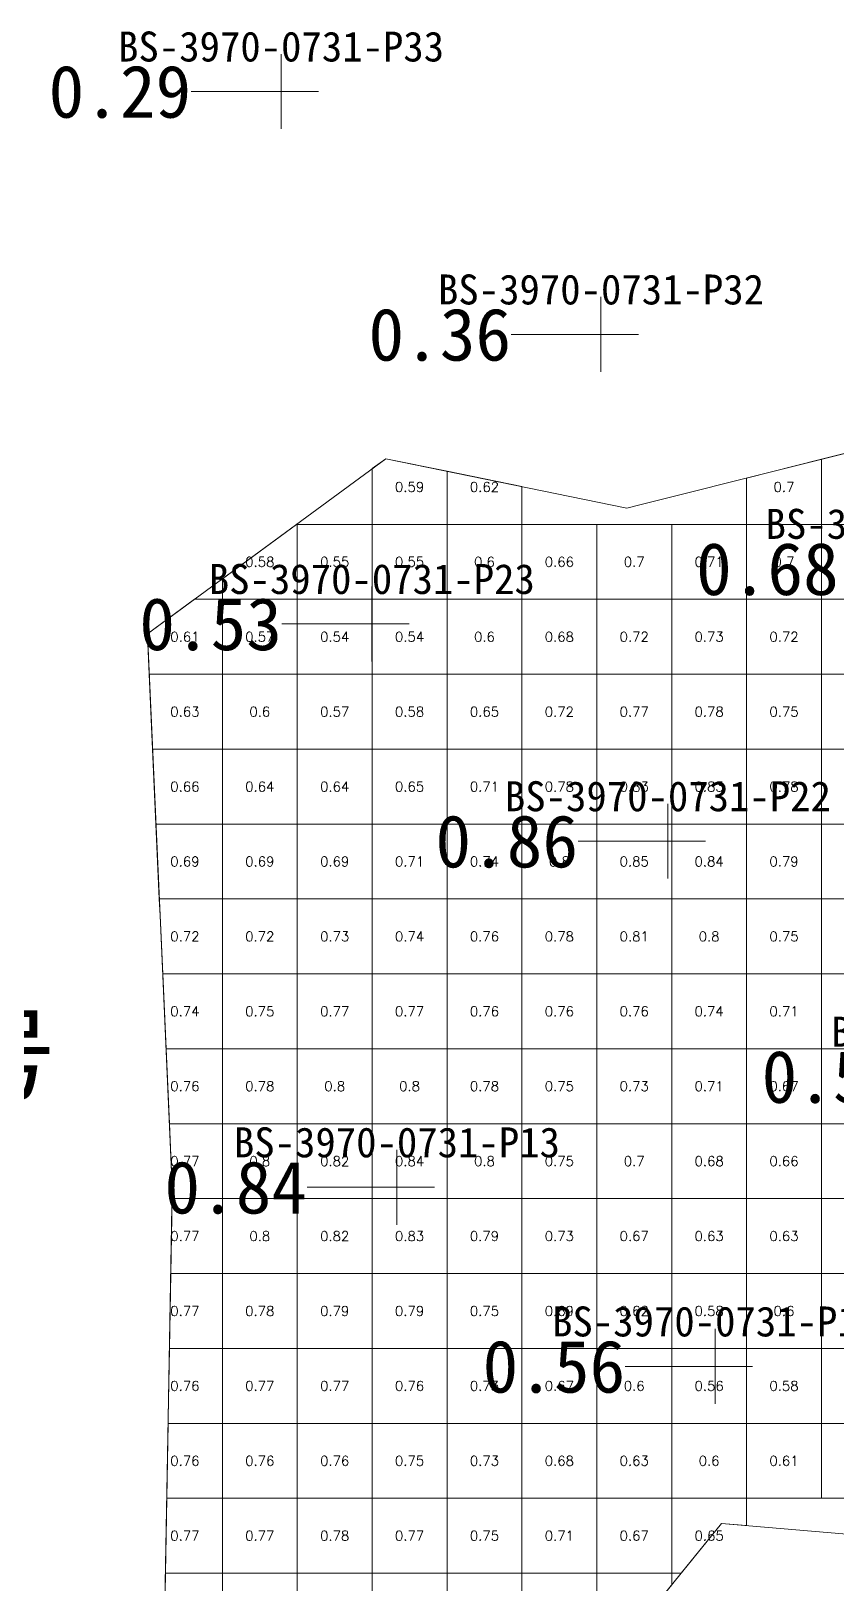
# Model space of a CAD drawing. Header units: inches. Extents: x 470033 to 470145, y 4349683 to 4349762.
# Drawn here: x 470055.37 to 470066.13, y 4349695.04 to 4349715.77 of the extents above; entities that cross this region are included whole.
import ezdxf
from ezdxf.enums import TextEntityAlignment as Align

# ---------------------------------------------------------------- set-up
doc = ezdxf.new("R2010")
doc.units = ezdxf.units.IN
doc.header["$MEASUREMENT"] = 0
for name, color, linetype, lineweight in [('0.500-1.000', 7, 'Continuous', 0), ('孔口文字', 7, 'Continuous', 0), ('点', 7, 'Continuous', 0), ('爆区方格网', 7, 'Continuous', 0), ('线条', 7, 'Continuous', 0), ('钻孔', 7, 'Continuous', 0)]:
    doc.layers.add(name, color=color, linetype=linetype, lineweight=lineweight)
doc.styles.add('3dmine_textStyle_1', font='txt.shx', dxfattribs={"height": 1, "bigfont": 'gbcbig.shx'})
doc.styles.add('3dmine_textStyle_3', font='宋体.ttf', dxfattribs={"height": 1})
doc.styles.add('3dmine_textStyle_4', font='simsunb.ttf', dxfattribs={"height": 1})

msp = doc.modelspace()

# ---------------------------------------------------------------- hatches: boundary and pattern name
at = {"layer": '钻孔', "linetype": 'Continuous', "lineweight": 0, "true_color": 0x808080, "extrusion": (0, 1, 0)}
for points in [[(-470059.704, 3960.167), (-470058.704, 3960.167), (-470058.704, 3970.167), (-470059.704, 3970.167)], [(-470063.976, 3960.489), (-470062.976, 3960.489), (-470062.976, 3969.489), (-470063.976, 3969.489)]]:
    msp.add_hatch(color=8, dxfattribs=at).paths.add_polyline_path(points, flags=0)
at = {"layer": '钻孔', "linetype": 'Continuous', "lineweight": 0, "true_color": 0x00ffff, "extrusion": (0, 1, 0)}
for points in [[(-470060.916, 3959.729), (-470059.916, 3959.729), (-470059.916, 3969.729), (-470060.916, 3969.729)], [(-470064.87, 3960.439), (-470063.87, 3960.439), (-470063.87, 3969.439), (-470064.87, 3969.439)], [(-470061.251, 3959.622), (-470060.251, 3959.622), (-470060.251, 3969.622), (-470061.251, 3969.622)], [(-470065.5, 3960.302), (-470064.5, 3960.302), (-470064.5, 3969.302), (-470065.5, 3969.302)]]:
    msp.add_hatch(color=4, dxfattribs=at).paths.add_polyline_path(points, flags=0)

# ---------------------------------------------------------------- linework, layer by layer
at = {"layer": '0.500-1.000', "color": 4, "linetype": 'Continuous', "lineweight": 0, "true_color": 0x00ffff}
for points in [[(470057.139, 4349694.07), (470057.196, 4349697.258), (470057.251, 4349700.338), (470057.088, 4349703.965), (470056.919, 4349707.724), (470060.102, 4349710.064), (470063.323, 4349709.403), (470063.512, 4349709.451), (470067.33, 4349710.411), (470069.81, 4349710.721), (470071.022, 4349710.872), (470072.927, 4349711.926), (470075.982, 4349710.011)], [(470075.982, 4349710.011), (470076.833, 4349706.994), (470078.126, 4349702.41), (470078.487, 4349699.342), (470078.931, 4349695.576), (470078.472, 4349690.563), (470072.424, 4349695.323), (470071.245, 4349696.251), (470068.744, 4349695.746), (470067.88, 4349695.572), (470064.587, 4349695.852), (470063.57, 4349694.601)]]:
    msp.add_lwpolyline(points, dxfattribs=at)
at = {"layer": '点', "color": 138, "linetype": 'Continuous', "lineweight": 0, "true_color": 0x004c4c}
for points, elevation in [([(470058.704, 4349714.466), (470058.704, 4349715.466)], 3970.167), ([(470059.204, 4349714.966), (470058.204, 4349714.966)], 3970.167), ([(470062.976, 4349711.223), (470062.976, 4349712.223)], 3969.489), ([(470063.476, 4349711.723), (470062.476, 4349711.723)], 3969.489), ([(470059.916, 4349707.358), (470059.916, 4349708.358)], 3969.729), ([(470060.416, 4349707.858), (470059.416, 4349707.858)], 3969.729), ([(470063.87, 4349704.458), (470063.87, 4349705.458)], 3969.439), ([(470064.37, 4349704.958), (470063.37, 4349704.958)], 3969.439), ([(470060.251, 4349699.838), (470060.251, 4349700.838)], 3969.622), ([(470060.751, 4349700.338), (470059.751, 4349700.338)], 3969.622), ([(470064.5, 4349697.447), (470064.5, 4349698.447)], 3969.302), ([(470065, 4349697.947), (470064, 4349697.947)], 3969.302)]:
    msp.add_lwpolyline(points, dxfattribs=dict(at, elevation=elevation))
at = {"layer": '爆区方格网', "color": 4, "linetype": 'Continuous', "lineweight": 0, "true_color": 0x00ffff, "elevation": 3969.477}
for points in [[(470060.92, 4349709.896), (470060.92, 4349709.187), (470059.92, 4349709.187), (470059.92, 4349709.931), (470060.102, 4349710.064), (470060.92, 4349709.896)], [(470065.92, 4349709.187), (470064.92, 4349709.187), (470064.92, 4349709.805), (470065.92, 4349710.056), (470065.92, 4349709.187)], [(470066.92, 4349709.187), (470065.92, 4349709.187), (470065.92, 4349710.056), (470066.437, 4349710.187), (470066.92, 4349710.187), (470066.92, 4349709.187)], [(470061.92, 4349709.691), (470061.92, 4349709.187), (470060.92, 4349709.187), (470060.92, 4349709.896), (470061.92, 4349709.691)], [(470058.92, 4349708.187), (470057.92, 4349708.187), (470057.92, 4349708.46), (470058.908, 4349709.187), (470058.92, 4349709.187), (470058.92, 4349708.187)], [(470059.92, 4349708.187), (470058.92, 4349708.187), (470058.92, 4349709.187), (470059.92, 4349709.187), (470059.92, 4349708.187)], [(470060.92, 4349708.187), (470059.92, 4349708.187), (470059.92, 4349709.187), (470060.92, 4349709.187), (470060.92, 4349708.187)], [(470061.92, 4349708.187), (470060.92, 4349708.187), (470060.92, 4349709.187), (470061.92, 4349709.187), (470061.92, 4349708.187)], [(470062.92, 4349708.187), (470061.92, 4349708.187), (470061.92, 4349709.187), (470062.92, 4349709.187), (470062.92, 4349708.187)], [(470063.92, 4349708.187), (470062.92, 4349708.187), (470062.92, 4349709.187), (470063.92, 4349709.187), (470063.92, 4349708.187)], [(470064.92, 4349708.187), (470063.92, 4349708.187), (470063.92, 4349709.187), (470064.92, 4349709.187), (470064.92, 4349708.187)], [(470065.92, 4349708.187), (470064.92, 4349708.187), (470064.92, 4349709.187), (470065.92, 4349709.187), (470065.92, 4349708.187)], [(470066.92, 4349708.187), (470065.92, 4349708.187), (470065.92, 4349709.187), (470066.92, 4349709.187), (470066.92, 4349708.187)], [(470057.92, 4349707.187), (470056.943, 4349707.187), (470056.92, 4349707.701), (470056.92, 4349707.724), (470057.548, 4349708.187), (470057.92, 4349708.187), (470057.92, 4349707.187)], [(470058.92, 4349707.187), (470057.92, 4349707.187), (470057.92, 4349708.187), (470058.92, 4349708.187), (470058.92, 4349707.187)], [(470059.92, 4349707.187), (470058.92, 4349707.187), (470058.92, 4349708.187), (470059.92, 4349708.187), (470059.92, 4349707.187)], [(470060.92, 4349707.187), (470059.92, 4349707.187), (470059.92, 4349708.187), (470060.92, 4349708.187), (470060.92, 4349707.187)], [(470061.92, 4349707.187), (470060.92, 4349707.187), (470060.92, 4349708.187), (470061.92, 4349708.187), (470061.92, 4349707.187)], [(470062.92, 4349707.187), (470061.92, 4349707.187), (470061.92, 4349708.187), (470062.92, 4349708.187), (470062.92, 4349707.187)], [(470063.92, 4349707.187), (470062.92, 4349707.187), (470062.92, 4349708.187), (470063.92, 4349708.187), (470063.92, 4349707.187)], [(470064.92, 4349707.187), (470063.92, 4349707.187), (470063.92, 4349708.187), (470064.92, 4349708.187), (470064.92, 4349707.187)], [(470065.92, 4349707.187), (470064.92, 4349707.187), (470064.92, 4349708.187), (470065.92, 4349708.187), (470065.92, 4349707.187)], [(470066.92, 4349707.187), (470065.92, 4349707.187), (470065.92, 4349708.187), (470066.92, 4349708.187), (470066.92, 4349707.187)], [(470057.92, 4349706.187), (470056.988, 4349706.187), (470056.943, 4349707.187), (470057.92, 4349707.187), (470057.92, 4349706.187)], [(470058.92, 4349706.187), (470057.92, 4349706.187), (470057.92, 4349707.187), (470058.92, 4349707.187), (470058.92, 4349706.187)], [(470059.92, 4349706.187), (470058.92, 4349706.187), (470058.92, 4349707.187), (470059.92, 4349707.187), (470059.92, 4349706.187)], [(470060.92, 4349706.187), (470059.92, 4349706.187), (470059.92, 4349707.187), (470060.92, 4349707.187), (470060.92, 4349706.187)], [(470061.92, 4349706.187), (470060.92, 4349706.187), (470060.92, 4349707.187), (470061.92, 4349707.187), (470061.92, 4349706.187)], [(470062.92, 4349706.187), (470061.92, 4349706.187), (470061.92, 4349707.187), (470062.92, 4349707.187), (470062.92, 4349706.187)], [(470063.92, 4349706.187), (470062.92, 4349706.187), (470062.92, 4349707.187), (470063.92, 4349707.187), (470063.92, 4349706.187)], [(470064.92, 4349706.187), (470063.92, 4349706.187), (470063.92, 4349707.187), (470064.92, 4349707.187), (470064.92, 4349706.187)], [(470065.92, 4349706.187), (470064.92, 4349706.187), (470064.92, 4349707.187), (470065.92, 4349707.187), (470065.92, 4349706.187)], [(470066.92, 4349706.187), (470065.92, 4349706.187), (470065.92, 4349707.187), (470066.92, 4349707.187), (470066.92, 4349706.187)], [(470057.92, 4349705.187), (470057.033, 4349705.187), (470056.988, 4349706.187), (470057.92, 4349706.187), (470057.92, 4349705.187)], [(470058.92, 4349705.187), (470057.92, 4349705.187), (470057.92, 4349706.187), (470058.92, 4349706.187), (470058.92, 4349705.187)], [(470059.92, 4349705.187), (470058.92, 4349705.187), (470058.92, 4349706.187), (470059.92, 4349706.187), (470059.92, 4349705.187)], [(470060.92, 4349705.187), (470059.92, 4349705.187), (470059.92, 4349706.187), (470060.92, 4349706.187), (470060.92, 4349705.187)], [(470061.92, 4349705.187), (470060.92, 4349705.187), (470060.92, 4349706.187), (470061.92, 4349706.187), (470061.92, 4349705.187)], [(470062.92, 4349705.187), (470061.92, 4349705.187), (470061.92, 4349706.187), (470062.92, 4349706.187), (470062.92, 4349705.187)], [(470063.92, 4349705.187), (470062.92, 4349705.187), (470062.92, 4349706.187), (470063.92, 4349706.187), (470063.92, 4349705.187)], [(470064.92, 4349705.187), (470063.92, 4349705.187), (470063.92, 4349706.187), (470064.92, 4349706.187), (470064.92, 4349705.187)], [(470065.92, 4349705.187), (470064.92, 4349705.187), (470064.92, 4349706.187), (470065.92, 4349706.187), (470065.92, 4349705.187)], [(470066.92, 4349705.187), (470065.92, 4349705.187), (470065.92, 4349706.187), (470066.92, 4349706.187), (470066.92, 4349705.187)], [(470057.92, 4349704.187), (470057.078, 4349704.187), (470057.033, 4349705.187), (470057.92, 4349705.187), (470057.92, 4349704.187)], [(470058.92, 4349704.187), (470057.92, 4349704.187), (470057.92, 4349705.187), (470058.92, 4349705.187), (470058.92, 4349704.187)], [(470059.92, 4349704.187), (470058.92, 4349704.187), (470058.92, 4349705.187), (470059.92, 4349705.187), (470059.92, 4349704.187)], [(470060.92, 4349704.187), (470059.92, 4349704.187), (470059.92, 4349705.187), (470060.92, 4349705.187), (470060.92, 4349704.187)], [(470061.92, 4349704.187), (470060.92, 4349704.187), (470060.92, 4349705.187), (470061.92, 4349705.187), (470061.92, 4349704.187)], [(470062.92, 4349704.187), (470061.92, 4349704.187), (470061.92, 4349705.187), (470062.92, 4349705.187), (470062.92, 4349704.187)], [(470063.92, 4349704.187), (470062.92, 4349704.187), (470062.92, 4349705.187), (470063.92, 4349705.187), (470063.92, 4349704.187)], [(470064.92, 4349704.187), (470063.92, 4349704.187), (470063.92, 4349705.187), (470064.92, 4349705.187), (470064.92, 4349704.187)], [(470065.92, 4349704.187), (470064.92, 4349704.187), (470064.92, 4349705.187), (470065.92, 4349705.187), (470065.92, 4349704.187)], [(470066.92, 4349704.187), (470065.92, 4349704.187), (470065.92, 4349705.187), (470066.92, 4349705.187), (470066.92, 4349704.187)], [(470057.92, 4349703.187), (470057.123, 4349703.187), (470057.088, 4349703.965), (470057.078, 4349704.187), (470057.92, 4349704.187), (470057.92, 4349703.187)], [(470058.92, 4349703.187), (470057.92, 4349703.187), (470057.92, 4349704.187), (470058.92, 4349704.187), (470058.92, 4349703.187)], [(470059.92, 4349703.187), (470058.92, 4349703.187), (470058.92, 4349704.187), (470059.92, 4349704.187), (470059.92, 4349703.187)], [(470060.92, 4349703.187), (470059.92, 4349703.187), (470059.92, 4349704.187), (470060.92, 4349704.187), (470060.92, 4349703.187)], [(470061.92, 4349703.187), (470060.92, 4349703.187), (470060.92, 4349704.187), (470061.92, 4349704.187), (470061.92, 4349703.187)], [(470062.92, 4349703.187), (470061.92, 4349703.187), (470061.92, 4349704.187), (470062.92, 4349704.187), (470062.92, 4349703.187)], [(470063.92, 4349703.187), (470062.92, 4349703.187), (470062.92, 4349704.187), (470063.92, 4349704.187), (470063.92, 4349703.187)], [(470064.92, 4349703.187), (470063.92, 4349703.187), (470063.92, 4349704.187), (470064.92, 4349704.187), (470064.92, 4349703.187)], [(470065.92, 4349703.187), (470064.92, 4349703.187), (470064.92, 4349704.187), (470065.92, 4349704.187), (470065.92, 4349703.187)], [(470066.92, 4349703.187), (470065.92, 4349703.187), (470065.92, 4349704.187), (470066.92, 4349704.187), (470066.92, 4349703.187)], [(470057.92, 4349702.187), (470057.168, 4349702.187), (470057.123, 4349703.187), (470057.92, 4349703.187), (470057.92, 4349702.187)], [(470058.92, 4349702.187), (470057.92, 4349702.187), (470057.92, 4349703.187), (470058.92, 4349703.187), (470058.92, 4349702.187)], [(470059.92, 4349702.187), (470058.92, 4349702.187), (470058.92, 4349703.187), (470059.92, 4349703.187), (470059.92, 4349702.187)], [(470060.92, 4349702.187), (470059.92, 4349702.187), (470059.92, 4349703.187), (470060.92, 4349703.187), (470060.92, 4349702.187)], [(470061.92, 4349702.187), (470060.92, 4349702.187), (470060.92, 4349703.187), (470061.92, 4349703.187), (470061.92, 4349702.187)], [(470062.92, 4349702.187), (470061.92, 4349702.187), (470061.92, 4349703.187), (470062.92, 4349703.187), (470062.92, 4349702.187)], [(470063.92, 4349702.187), (470062.92, 4349702.187), (470062.92, 4349703.187), (470063.92, 4349703.187), (470063.92, 4349702.187)], [(470064.92, 4349702.187), (470063.92, 4349702.187), (470063.92, 4349703.187), (470064.92, 4349703.187), (470064.92, 4349702.187)], [(470065.92, 4349702.187), (470064.92, 4349702.187), (470064.92, 4349703.187), (470065.92, 4349703.187), (470065.92, 4349702.187)], [(470066.92, 4349702.187), (470065.92, 4349702.187), (470065.92, 4349703.187), (470066.92, 4349703.187), (470066.92, 4349702.187)], [(470057.92, 4349701.187), (470057.213, 4349701.187), (470057.168, 4349702.187), (470057.92, 4349702.187), (470057.92, 4349701.187)], [(470058.92, 4349701.187), (470057.92, 4349701.187), (470057.92, 4349702.187), (470058.92, 4349702.187), (470058.92, 4349701.187)], [(470059.92, 4349701.187), (470058.92, 4349701.187), (470058.92, 4349702.187), (470059.92, 4349702.187), (470059.92, 4349701.187)], [(470060.92, 4349701.187), (470059.92, 4349701.187), (470059.92, 4349702.187), (470060.92, 4349702.187), (470060.92, 4349701.187)], [(470061.92, 4349701.187), (470060.92, 4349701.187), (470060.92, 4349702.187), (470061.92, 4349702.187), (470061.92, 4349701.187)], [(470062.92, 4349701.187), (470061.92, 4349701.187), (470061.92, 4349702.187), (470062.92, 4349702.187), (470062.92, 4349701.187)], [(470063.92, 4349701.187), (470062.92, 4349701.187), (470062.92, 4349702.187), (470063.92, 4349702.187), (470063.92, 4349701.187)], [(470064.92, 4349701.187), (470063.92, 4349701.187), (470063.92, 4349702.187), (470064.92, 4349702.187), (470064.92, 4349701.187)], [(470065.92, 4349701.187), (470064.92, 4349701.187), (470064.92, 4349702.187), (470065.92, 4349702.187), (470065.92, 4349701.187)], [(470066.92, 4349701.187), (470065.92, 4349701.187), (470065.92, 4349702.187), (470066.92, 4349702.187), (470066.92, 4349701.187)], [(470057.92, 4349700.187), (470057.248, 4349700.187), (470057.251, 4349700.338), (470057.213, 4349701.187), (470057.92, 4349701.187), (470057.92, 4349700.187)], [(470058.92, 4349700.187), (470057.92, 4349700.187), (470057.92, 4349701.187), (470058.92, 4349701.187), (470058.92, 4349700.187)], [(470059.92, 4349700.187), (470058.92, 4349700.187), (470058.92, 4349701.187), (470059.92, 4349701.187), (470059.92, 4349700.187)], [(470060.92, 4349700.187), (470059.92, 4349700.187), (470059.92, 4349701.187), (470060.92, 4349701.187), (470060.92, 4349700.187)], [(470061.92, 4349700.187), (470060.92, 4349700.187), (470060.92, 4349701.187), (470061.92, 4349701.187), (470061.92, 4349700.187)], [(470062.92, 4349700.187), (470061.92, 4349700.187), (470061.92, 4349701.187), (470062.92, 4349701.187), (470062.92, 4349700.187)], [(470063.92, 4349700.187), (470062.92, 4349700.187), (470062.92, 4349701.187), (470063.92, 4349701.187), (470063.92, 4349700.187)], [(470064.92, 4349700.187), (470063.92, 4349700.187), (470063.92, 4349701.187), (470064.92, 4349701.187), (470064.92, 4349700.187)], [(470065.92, 4349700.187), (470064.92, 4349700.187), (470064.92, 4349701.187), (470065.92, 4349701.187), (470065.92, 4349700.187)], [(470066.92, 4349700.187), (470065.92, 4349700.187), (470065.92, 4349701.187), (470066.92, 4349701.187), (470066.92, 4349700.187)], [(470057.92, 4349699.187), (470057.23, 4349699.187), (470057.248, 4349700.187), (470057.92, 4349700.187), (470057.92, 4349699.187)], [(470058.92, 4349699.187), (470057.92, 4349699.187), (470057.92, 4349700.187), (470058.92, 4349700.187), (470058.92, 4349699.187)], [(470059.92, 4349699.187), (470058.92, 4349699.187), (470058.92, 4349700.187), (470059.92, 4349700.187), (470059.92, 4349699.187)], [(470060.92, 4349699.187), (470059.92, 4349699.187), (470059.92, 4349700.187), (470060.92, 4349700.187), (470060.92, 4349699.187)], [(470061.92, 4349699.187), (470060.92, 4349699.187), (470060.92, 4349700.187), (470061.92, 4349700.187), (470061.92, 4349699.187)], [(470062.92, 4349699.187), (470061.92, 4349699.187), (470061.92, 4349700.187), (470062.92, 4349700.187), (470062.92, 4349699.187)], [(470063.92, 4349699.187), (470062.92, 4349699.187), (470062.92, 4349700.187), (470063.92, 4349700.187), (470063.92, 4349699.187)], [(470064.92, 4349699.187), (470063.92, 4349699.187), (470063.92, 4349700.187), (470064.92, 4349700.187), (470064.92, 4349699.187)], [(470065.92, 4349699.187), (470064.92, 4349699.187), (470064.92, 4349700.187), (470065.92, 4349700.187), (470065.92, 4349699.187)], [(470066.92, 4349699.187), (470065.92, 4349699.187), (470065.92, 4349700.187), (470066.92, 4349700.187), (470066.92, 4349699.187)], [(470057.92, 4349698.187), (470057.212, 4349698.187), (470057.23, 4349699.187), (470057.92, 4349699.187), (470057.92, 4349698.187)], [(470058.92, 4349698.187), (470057.92, 4349698.187), (470057.92, 4349699.187), (470058.92, 4349699.187), (470058.92, 4349698.187)], [(470059.92, 4349698.187), (470058.92, 4349698.187), (470058.92, 4349699.187), (470059.92, 4349699.187), (470059.92, 4349698.187)], [(470060.92, 4349698.187), (470059.92, 4349698.187), (470059.92, 4349699.187), (470060.92, 4349699.187), (470060.92, 4349698.187)], [(470061.92, 4349698.187), (470060.92, 4349698.187), (470060.92, 4349699.187), (470061.92, 4349699.187), (470061.92, 4349698.187)], [(470062.92, 4349698.187), (470061.92, 4349698.187), (470061.92, 4349699.187), (470062.92, 4349699.187), (470062.92, 4349698.187)], [(470063.92, 4349698.187), (470062.92, 4349698.187), (470062.92, 4349699.187), (470063.92, 4349699.187), (470063.92, 4349698.187)], [(470064.92, 4349698.187), (470063.92, 4349698.187), (470063.92, 4349699.187), (470064.92, 4349699.187), (470064.92, 4349698.187)], [(470065.92, 4349698.187), (470064.92, 4349698.187), (470064.92, 4349699.187), (470065.92, 4349699.187), (470065.92, 4349698.187)], [(470066.92, 4349698.187), (470065.92, 4349698.187), (470065.92, 4349699.187), (470066.92, 4349699.187), (470066.92, 4349698.187)], [(470057.92, 4349697.187), (470057.195, 4349697.187), (470057.196, 4349697.258), (470057.212, 4349698.187), (470057.92, 4349698.187), (470057.92, 4349697.187)], [(470058.92, 4349697.187), (470057.92, 4349697.187), (470057.92, 4349698.187), (470058.92, 4349698.187), (470058.92, 4349697.187)], [(470059.92, 4349697.187), (470058.92, 4349697.187), (470058.92, 4349698.187), (470059.92, 4349698.187), (470059.92, 4349697.187)], [(470060.92, 4349697.187), (470059.92, 4349697.187), (470059.92, 4349698.187), (470060.92, 4349698.187), (470060.92, 4349697.187)], [(470061.92, 4349697.187), (470060.92, 4349697.187), (470060.92, 4349698.187), (470061.92, 4349698.187), (470061.92, 4349697.187)], [(470062.92, 4349697.187), (470061.92, 4349697.187), (470061.92, 4349698.187), (470062.92, 4349698.187), (470062.92, 4349697.187)], [(470063.92, 4349697.187), (470062.92, 4349697.187), (470062.92, 4349698.187), (470063.92, 4349698.187), (470063.92, 4349697.187)], [(470064.92, 4349697.187), (470063.92, 4349697.187), (470063.92, 4349698.187), (470064.92, 4349698.187), (470064.92, 4349697.187)], [(470065.92, 4349697.187), (470064.92, 4349697.187), (470064.92, 4349698.187), (470065.92, 4349698.187), (470065.92, 4349697.187)], [(470066.92, 4349697.187), (470065.92, 4349697.187), (470065.92, 4349698.187), (470066.92, 4349698.187), (470066.92, 4349697.187)], [(470057.92, 4349696.187), (470057.177, 4349696.187), (470057.195, 4349697.187), (470057.92, 4349697.187), (470057.92, 4349696.187)], [(470058.92, 4349696.187), (470057.92, 4349696.187), (470057.92, 4349697.187), (470058.92, 4349697.187), (470058.92, 4349696.187)], [(470059.92, 4349696.187), (470058.92, 4349696.187), (470058.92, 4349697.187), (470059.92, 4349697.187), (470059.92, 4349696.187)], [(470060.92, 4349696.187), (470059.92, 4349696.187), (470059.92, 4349697.187), (470060.92, 4349697.187), (470060.92, 4349696.187)], [(470061.92, 4349696.187), (470060.92, 4349696.187), (470060.92, 4349697.187), (470061.92, 4349697.187), (470061.92, 4349696.187)], [(470062.92, 4349696.187), (470061.92, 4349696.187), (470061.92, 4349697.187), (470062.92, 4349697.187), (470062.92, 4349696.187)], [(470063.92, 4349696.187), (470062.92, 4349696.187), (470062.92, 4349697.187), (470063.92, 4349697.187), (470063.92, 4349696.187)], [(470064.92, 4349696.187), (470063.92, 4349696.187), (470063.92, 4349697.187), (470064.92, 4349697.187), (470064.92, 4349696.187)], [(470065.92, 4349696.187), (470064.92, 4349696.187), (470064.92, 4349697.187), (470065.92, 4349697.187), (470065.92, 4349696.187)], [(470066.92, 4349696.187), (470065.92, 4349696.187), (470065.92, 4349697.187), (470066.92, 4349697.187), (470066.92, 4349696.187)], [(470057.92, 4349695.187), (470057.159, 4349695.187), (470057.177, 4349696.187), (470057.92, 4349696.187), (470057.92, 4349695.187)], [(470058.92, 4349695.187), (470057.92, 4349695.187), (470057.92, 4349696.187), (470058.92, 4349696.187), (470058.92, 4349695.187)], [(470059.92, 4349695.187), (470058.92, 4349695.187), (470058.92, 4349696.187), (470059.92, 4349696.187), (470059.92, 4349695.187)], [(470060.92, 4349695.187), (470059.92, 4349695.187), (470059.92, 4349696.187), (470060.92, 4349696.187), (470060.92, 4349695.187)], [(470061.92, 4349695.187), (470060.92, 4349695.187), (470060.92, 4349696.187), (470061.92, 4349696.187), (470061.92, 4349695.187)], [(470062.92, 4349695.187), (470061.92, 4349695.187), (470061.92, 4349696.187), (470062.92, 4349696.187), (470062.92, 4349695.187)], [(470063.92, 4349695.187), (470062.92, 4349695.187), (470062.92, 4349696.187), (470063.92, 4349696.187), (470063.92, 4349695.187)], [(470064.92, 4349695.823), (470064.587, 4349695.852), (470064.046, 4349695.187), (470063.92, 4349695.187), (470063.92, 4349696.187), (470064.92, 4349696.187), (470064.92, 4349695.823)], [(470057.92, 4349694.187), (470057.141, 4349694.187), (470057.159, 4349695.187), (470057.92, 4349695.187), (470057.92, 4349694.187)], [(470058.92, 4349694.187), (470057.92, 4349694.187), (470057.92, 4349695.187), (470058.92, 4349695.187), (470058.92, 4349694.187)], [(470059.92, 4349694.187), (470058.92, 4349694.187), (470058.92, 4349695.187), (470059.92, 4349695.187), (470059.92, 4349694.187)], [(470060.92, 4349694.187), (470059.92, 4349694.187), (470059.92, 4349695.187), (470060.92, 4349695.187), (470060.92, 4349694.187)], [(470061.92, 4349694.187), (470060.92, 4349694.187), (470060.92, 4349695.187), (470061.92, 4349695.187), (470061.92, 4349694.187)], [(470062.92, 4349694.187), (470061.92, 4349694.187), (470061.92, 4349695.187), (470062.92, 4349695.187), (470062.92, 4349694.187)], [(470063.92, 4349695.031), (470063.57, 4349694.601), (470063.233, 4349694.187), (470062.92, 4349694.187), (470062.92, 4349695.187), (470063.92, 4349695.187), (470063.92, 4349695.031)]]:
    msp.add_lwpolyline(points, dxfattribs=at)
at = {"layer": '线条', "color": 138, "linetype": 'Continuous', "lineweight": 0, "true_color": 0x004c4c}
for points, elevation in [([(470058.704, 4349714.966), (470058.704, 4349714.966), (470058.704, 4349714.966)], 3970.167), ([(470062.976, 4349711.723), (470062.976, 4349711.723), (470062.976, 4349711.723)], 3969.489), ([(470059.916, 4349707.858), (470059.916, 4349707.858), (470059.916, 4349707.858)], 3969.729), ([(470063.87, 4349704.958), (470063.87, 4349704.958), (470063.87, 4349704.958)], 3969.439), ([(470060.251, 4349700.338), (470060.251, 4349700.338), (470060.251, 4349700.338)], 3969.622), ([(470064.5, 4349697.947), (470064.5, 4349697.947), (470064.5, 4349697.947)], 3969.302)]:
    msp.add_lwpolyline(points, dxfattribs=dict(at, elevation=elevation))
at = {"layer": '钻孔', "color": 8, "linetype": 'Continuous', "lineweight": 0, "true_color": 0x808080}
for points, elevation in [([(470058.704, 4349714.966), (470057.504, 4349714.966)], 3970.167), ([(470058.704, 4349714.966), (470057.504, 4349714.966)], 3960.167), ([(470062.976, 4349711.723), (470061.776, 4349711.723)], 3969.489), ([(470062.976, 4349711.723), (470061.776, 4349711.723)], 3960.489)]:
    msp.add_lwpolyline(points, dxfattribs=dict(at, elevation=elevation))
at = {"layer": '钻孔', "color": 4, "linetype": 'Continuous', "lineweight": 0, "true_color": 0x00ffff}
for points, elevation in [([(470059.916, 4349707.858), (470058.716, 4349707.858)], 3969.729), ([(470059.916, 4349707.858), (470058.716, 4349707.858)], 3959.729), ([(470063.87, 4349704.958), (470062.67, 4349704.958)], 3969.439), ([(470063.87, 4349704.958), (470062.67, 4349704.958)], 3960.439), ([(470060.251, 4349700.338), (470059.051, 4349700.338)], 3969.622), ([(470060.251, 4349700.338), (470059.051, 4349700.338)], 3959.622), ([(470064.5, 4349697.947), (470063.3, 4349697.947)], 3969.302), ([(470064.5, 4349697.947), (470063.3, 4349697.947)], 3960.302)]:
    msp.add_lwpolyline(points, dxfattribs=dict(at, elevation=elevation))

# ---------------------------------------------------------------- texts
at = {"color": 4, "linetype": 'Continuous', "lineweight": 0, "true_color": 0x00ffff, "style": '3dmine_textStyle_1'}
for s, p in [('0.59', (470060.42, 4349709.687, 3969.477)), ('0.62', (470061.42, 4349709.687, 3969.477)), ('0.7', (470065.42, 4349709.687, 3969.477)), ('0.58', (470058.42, 4349708.687, 3969.477)), ('0.55', (470059.42, 4349708.687, 3969.477)), ('0.55', (470060.42, 4349708.687, 3969.477)), ('0.6', (470061.42, 4349708.687, 3969.477)), ('0.66', (470062.42, 4349708.687, 3969.477)), ('0.7', (470063.42, 4349708.687, 3969.477)), ('0.71', (470064.42, 4349708.687, 3969.477)), ('0.7', (470065.42, 4349708.687, 3969.477)), ('0.61', (470057.42, 4349707.687, 3969.477)), ('0.57', (470058.42, 4349707.687, 3969.477)), ('0.54', (470059.42, 4349707.687, 3969.477)), ('0.54', (470060.42, 4349707.687, 3969.477)), ('0.6', (470061.42, 4349707.687, 3969.477)), ('0.68', (470062.42, 4349707.687, 3969.477)), ('0.72', (470063.42, 4349707.687, 3969.477)), ('0.73', (470064.42, 4349707.687, 3969.477)), ('0.72', (470065.42, 4349707.687, 3969.477)), ('0.63', (470057.42, 4349706.687, 3969.477)), ('0.6', (470058.42, 4349706.687, 3969.477)), ('0.57', (470059.42, 4349706.687, 3969.477)), ('0.58', (470060.42, 4349706.687, 3969.477)), ('0.65', (470061.42, 4349706.687, 3969.477)), ('0.72', (470062.42, 4349706.687, 3969.477)), ('0.77', (470063.42, 4349706.687, 3969.477)), ('0.78', (470064.42, 4349706.687, 3969.477)), ('0.75', (470065.42, 4349706.687, 3969.477)), ('0.66', (470057.42, 4349705.687, 3969.477)), ('0.64', (470058.42, 4349705.687, 3969.477)), ('0.64', (470059.42, 4349705.687, 3969.477)), ('0.65', (470060.42, 4349705.687, 3969.477)), ('0.71', (470061.42, 4349705.687, 3969.477)), ('0.78', (470062.42, 4349705.687, 3969.477)), ('0.83', (470063.42, 4349705.687, 3969.477)), ('0.83', (470064.42, 4349705.687, 3969.477)), ('0.78', (470065.42, 4349705.687, 3969.477)), ('0.69', (470057.42, 4349704.687, 3969.477)), ('0.69', (470058.42, 4349704.687, 3969.477)), ('0.69', (470059.42, 4349704.687, 3969.477)), ('0.71', (470060.42, 4349704.687, 3969.477)), ('0.74', (470061.42, 4349704.687, 3969.477)), ('0.8', (470062.42, 4349704.687, 3969.477)), ('0.85', (470063.42, 4349704.687, 3969.477)), ('0.84', (470064.42, 4349704.687, 3969.477)), ('0.79', (470065.42, 4349704.687, 3969.477)), ('0.72', (470057.42, 4349703.687, 3969.477)), ('0.72', (470058.42, 4349703.687, 3969.477)), ('0.73', (470059.42, 4349703.687, 3969.477)), ('0.74', (470060.42, 4349703.687, 3969.477)), ('0.76', (470061.42, 4349703.687, 3969.477)), ('0.78', (470062.42, 4349703.687, 3969.477)), ('0.81', (470063.42, 4349703.687, 3969.477)), ('0.8', (470064.42, 4349703.687, 3969.477)), ('0.75', (470065.42, 4349703.687, 3969.477)), ('0.74', (470057.42, 4349702.687, 3969.477)), ('0.75', (470058.42, 4349702.687, 3969.477)), ('0.77', (470059.42, 4349702.687, 3969.477)), ('0.77', (470060.42, 4349702.687, 3969.477)), ('0.76', (470061.42, 4349702.687, 3969.477)), ('0.76', (470062.42, 4349702.687, 3969.477)), ('0.76', (470063.42, 4349702.687, 3969.477)), ('0.74', (470064.42, 4349702.687, 3969.477)), ('0.71', (470065.42, 4349702.687, 3969.477)), ('0.76', (470057.42, 4349701.687, 3969.477)), ('0.78', (470058.42, 4349701.687, 3969.477)), ('0.8', (470059.42, 4349701.687, 3969.477)), ('0.8', (470060.42, 4349701.687, 3969.477)), ('0.78', (470061.42, 4349701.687, 3969.477)), ('0.75', (470062.42, 4349701.687, 3969.477)), ('0.73', (470063.42, 4349701.687, 3969.477)), ('0.71', (470064.42, 4349701.687, 3969.477)), ('0.67', (470065.42, 4349701.687, 3969.477)), ('0.77', (470057.42, 4349700.687, 3969.477)), ('0.8', (470058.42, 4349700.687, 3969.477)), ('0.82', (470059.42, 4349700.687, 3969.477)), ('0.84', (470060.42, 4349700.687, 3969.477)), ('0.8', (470061.42, 4349700.687, 3969.477)), ('0.75', (470062.42, 4349700.687, 3969.477)), ('0.7', (470063.42, 4349700.687, 3969.477)), ('0.68', (470064.42, 4349700.687, 3969.477)), ('0.66', (470065.42, 4349700.687, 3969.477)), ('0.77', (470057.42, 4349699.687, 3969.477)), ('0.8', (470058.42, 4349699.687, 3969.477)), ('0.82', (470059.42, 4349699.687, 3969.477)), ('0.83', (470060.42, 4349699.687, 3969.477)), ('0.79', (470061.42, 4349699.687, 3969.477)), ('0.73', (470062.42, 4349699.687, 3969.477)), ('0.67', (470063.42, 4349699.687, 3969.477)), ('0.63', (470064.42, 4349699.687, 3969.477)), ('0.63', (470065.42, 4349699.687, 3969.477)), ('0.77', (470057.42, 4349698.687, 3969.477)), ('0.78', (470058.42, 4349698.687, 3969.477)), ('0.79', (470059.42, 4349698.687, 3969.477)), ('0.79', (470060.42, 4349698.687, 3969.477)), ('0.75', (470061.42, 4349698.687, 3969.477)), ('0.69', (470062.42, 4349698.687, 3969.477)), ('0.62', (470063.42, 4349698.687, 3969.477)), ('0.58', (470064.42, 4349698.687, 3969.477)), ('0.6', (470065.42, 4349698.687, 3969.477)), ('0.76', (470057.42, 4349697.687, 3969.477)), ('0.77', (470058.42, 4349697.687, 3969.477)), ('0.77', (470059.42, 4349697.687, 3969.477)), ('0.76', (470060.42, 4349697.687, 3969.477)), ('0.73', (470061.42, 4349697.687, 3969.477)), ('0.67', (470062.42, 4349697.687, 3969.477)), ('0.6', (470063.42, 4349697.687, 3969.477)), ('0.56', (470064.42, 4349697.687, 3969.477)), ('0.58', (470065.42, 4349697.687, 3969.477)), ('0.76', (470057.42, 4349696.687, 3969.477)), ('0.76', (470058.42, 4349696.687, 3969.477)), ('0.76', (470059.42, 4349696.687, 3969.477)), ('0.75', (470060.42, 4349696.687, 3969.477)), ('0.73', (470061.42, 4349696.687, 3969.477)), ('0.68', (470062.42, 4349696.687, 3969.477)), ('0.63', (470063.42, 4349696.687, 3969.477)), ('0.6', (470064.42, 4349696.687, 3969.477)), ('0.61', (470065.42, 4349696.687, 3969.477)), ('0.77', (470057.42, 4349695.687, 3969.477)), ('0.77', (470058.42, 4349695.687, 3969.477)), ('0.78', (470059.42, 4349695.687, 3969.477)), ('0.77', (470060.42, 4349695.687, 3969.477)), ('0.75', (470061.42, 4349695.687, 3969.477)), ('0.71', (470062.42, 4349695.687, 3969.477)), ('0.67', (470063.42, 4349695.687, 3969.477)), ('0.65', (470064.42, 4349695.687, 3969.477))]:
    msp.add_text(s, height=0.13, dxfattribs=at).set_placement(p, align=Align.MIDDLE_CENTER)
at = {"color": 7, "linetype": 'Continuous', "lineweight": 0, "style": '3dmine_textStyle_3'}
msp.add_text('6号', height=1, dxfattribs=at).set_placement((470053.656, 4349701.611, 3965.168))
at = {"layer": '孔口文字', "color": 138, "linetype": 'Continuous', "lineweight": 0, "true_color": 0x004c4c, "style": '3dmine_textStyle_4'}
for s, p in [('BS-3970-0731-P33', (470058.704, 4349715.366, 3970.167)), ('BS-3970-0731-P32', (470062.976, 4349712.123, 3969.489)), ('BS-3970-0731-P24', (470067.351, 4349708.994, 3969.48)), ('BS-3970-0731-P23', (470059.916, 4349708.258, 3969.729)), ('BS-3970-0731-P22', (470063.87, 4349705.358, 3969.439)), ('BS-3970-0731-P21', (470068.226, 4349702.215, 3969.311)), ('BS-3970-0731-P13', (470060.251, 4349700.738, 3969.622)), ('BS-3970-0731-P14', (470064.5, 4349698.347, 3969.302))]:
    msp.add_text(s, height=0.4, dxfattribs=at).set_placement(p, align=Align.CENTER)
at = {"layer": '钻孔', "color": 8, "linetype": 'Continuous', "lineweight": 0, "true_color": 0x808080, "style": '3dmine_textStyle_4'}
for s, p in [('0.29', (470057.504, 4349714.966, 3970.167)), ('0.36', (470061.776, 4349711.723, 3969.489))]:
    msp.add_text(s, height=0.7, dxfattribs=at).set_placement(p, align=Align.MIDDLE_RIGHT)
at = {"layer": '钻孔', "color": 4, "linetype": 'Continuous', "lineweight": 0, "true_color": 0x00ffff, "style": '3dmine_textStyle_4'}
for s, p in [('0.68', (470066.151, 4349708.594, 3969.48)), ('0.53', (470058.716, 4349707.858, 3969.729)), ('0.86', (470062.67, 4349704.958, 3969.439)), ('0.52', (470067.026, 4349701.815, 3969.311)), ('0.84', (470059.051, 4349700.338, 3969.622)), ('0.56', (470063.3, 4349697.947, 3969.302))]:
    msp.add_text(s, height=0.7, dxfattribs=at).set_placement(p, align=Align.MIDDLE_RIGHT)

doc.saveas('drawing.dxf')
